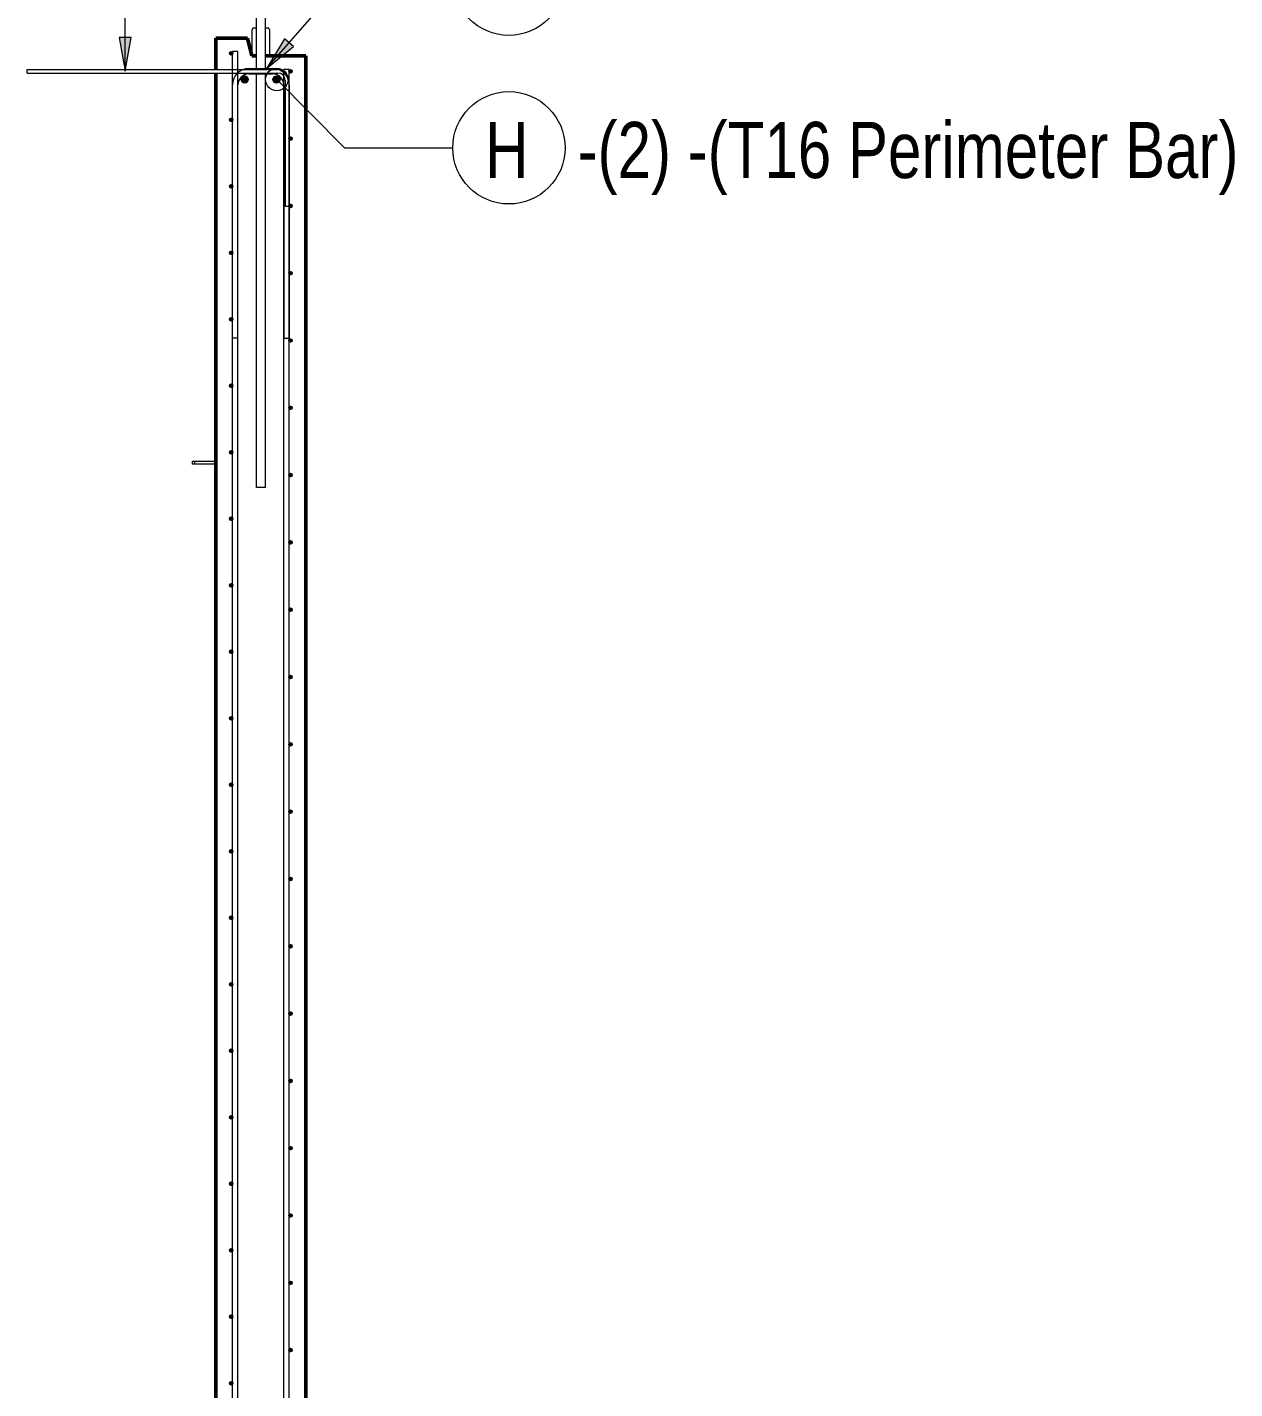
# Model space of a CAD drawing. Header units: millimetres. Extents: x -22025 to -1429, y -2879 to 29261.
# Drawn here: x -14018 to -11331, y 4694 to 7724 of the extents above; entities that cross this region are included whole.
import ezdxf

# ---------------------------------------------------------------- set-up
doc = ezdxf.new("R2010")
doc.units = ezdxf.units.MM
for name, color, linetype, lineweight in [('A-GENM', 13, 'Continuous', 18), ('A-WALL', 113, 'Continuous', 25), ('S-RBAR', 171, 'Continuous', 18), ('S-RBAR-IDEN', 171, 'Continuous', 9)]:
    doc.layers.add(name, color=color, linetype=linetype, lineweight=lineweight)
doc.styles.add('Nirmala UI Semilight', font='NirmalaS.ttf', dxfattribs={"width": 0.8, "height": 125})

# ---------------------------------------------------------------- blocks, each defined once
blk = doc.blocks.new('RR spread anchor face based - RR-SA-5_0-240-2134540-Elevation Right Copy 1')
at = {"layer": 'A-GENM'}
for p, q in [((2593.7, 7722.1), (2591.2, 7717.1)), ((2591.2, 7717.1), (2591.2, 7660.2)), ((2601.2, 7722.1), (2593.7, 7722.1)), ((2628.7, 7722.1), (2621.2, 7722.1)), ((2631.2, 7717.1), (2628.7, 7722.1)), ((2631.2, 7660), (2631.2, 7717.1))]:
    blk.add_line(p, q, dxfattribs=at)
blk = doc.blocks.new('RR spread anchor face based - RR-SA-1_4-160-2134593-Elevation Right Copy 1')
at = {"layer": 'A-GENM'}
for p, q in [((2458.8, -447), (2463.8, -447)), ((2458.8, -453), (2458.8, -447)), ((2463.8, -453), (2458.8, -453)), ((2463.8, -447), (2511.2, -447)), ((2463.8, -447), (2463.8, -453)), ((2511.2, -453), (2463.8, -453))]:
    blk.add_line(p, q, dxfattribs=at)
blk = doc.blocks.new('M_Rebar Tag_rfa Dimension - ARROW-793927-Elevation Right Copy 1')
at = {"layer": 'S-RBAR-IDEN'}
blk.add_circle((3132.6, -1663.2), 125, dxfattribs=at)
blk = doc.blocks.new('M_Rebar Tag_rfa MARK - DOT 1 MM-794228-Elevation Right Copy 1')
at = {"layer": 'S-RBAR-IDEN'}
blk.add_circle((3163.4, 7455.7), 125, dxfattribs=at)

msp = doc.modelspace()

# ---------------------------------------------------------------- hatches: boundary and pattern name
at = {"layer": 'S-RBAR'}
h = msp.add_hatch(color=256, dxfattribs=at)
edge = h.paths.add_edge_path()
edge.add_arc((-13564.32797, 7666), 4, 0, 360)
for points in [[(-13564.32797, 7662), (-13560.32797, 7666), (-13564.32797, 7670), (-13568.32797, 7666)], [(-13536.82362, 7600.02325), (-13527.87935, 7602.92942), (-13527.87935, 7612.33398), (-13536.82362, 7615.24015), (-13542.35149, 7607.6317), (-13539.4926, 7603.69677)], [(-13466.01184, 7600.02325), (-13457.06757, 7602.92942), (-13457.06757, 7612.33398), (-13466.01184, 7615.24015), (-13471.5397, 7607.6317)], [(-13432.32797, 7622.00692), (-13428.32797, 7626.00692), (-13432.32797, 7630.00692), (-13436.32797, 7626.00692)], [(-13564.32797, 7514.01639), (-13560.32797, 7518.01639), (-13564.32797, 7522.01639), (-13568.32797, 7518.01639)], [(-13432.32797, 7472.22347), (-13428.32797, 7476.22347), (-13432.32797, 7480.22347), (-13436.32797, 7476.22347)], [(-13564.32797, 7366.03279), (-13560.32797, 7370.03279), (-13564.32797, 7374.03279), (-13568.32797, 7370.03279)], [(-13432.32797, 7322.44002), (-13428.32797, 7326.44002), (-13432.32797, 7330.44002), (-13436.32797, 7326.44002)], [(-13564.32797, 7218.04918), (-13560.32797, 7222.04918), (-13564.32797, 7226.04918), (-13568.32797, 7222.04918)], [(-13432.32797, 7172.65657), (-13428.32797, 7176.65657), (-13432.32797, 7180.65657), (-13436.32797, 7176.65657)], [(-13564.32797, 7070.06557), (-13560.32797, 7074.06557), (-13564.32797, 7078.06557), (-13568.32797, 7074.06557)], [(-13432.32797, 7022.87312), (-13428.32797, 7026.87312), (-13432.32797, 7030.87312), (-13436.32797, 7026.87312)], [(-13564.32797, 6922.08197), (-13560.32797, 6926.08197), (-13564.32797, 6930.08197), (-13568.32797, 6926.08197)], [(-13432.32797, 6873.08967), (-13428.32797, 6877.08967), (-13432.32797, 6881.08967), (-13436.32797, 6877.08967)], [(-13564.32797, 6774.09836), (-13560.32797, 6778.09836), (-13564.32797, 6782.09836), (-13568.32797, 6778.09836)], [(-13432.32797, 6723.30622), (-13428.32797, 6727.30622), (-13432.32797, 6731.30622), (-13436.32797, 6727.30622)], [(-13564.32797, 6626.11475), (-13560.32797, 6630.11475), (-13564.32797, 6634.11475), (-13568.32797, 6630.11475)], [(-13432.32797, 6573.52278), (-13428.32797, 6577.52278), (-13432.32797, 6581.52278), (-13436.32797, 6577.52278)], [(-13564.32797, 6478.13115), (-13560.32797, 6482.13115), (-13564.32797, 6486.13115), (-13568.32797, 6482.13115)], [(-13432.32797, 6423.73933), (-13428.32797, 6427.73933), (-13432.32797, 6431.73933), (-13436.32797, 6427.73933)], [(-13564.32797, 6330.14754), (-13560.32797, 6334.14754), (-13564.32797, 6338.14754), (-13568.32797, 6334.14754)], [(-13432.32797, 6273.95588), (-13428.32797, 6277.95588), (-13432.32797, 6281.95588), (-13436.32797, 6277.95588)], [(-13564.32797, 6182.16393), (-13560.32797, 6186.16393), (-13564.32797, 6190.16393), (-13568.32797, 6186.16393)], [(-13432.32797, 6124.17243), (-13428.32797, 6128.17243), (-13432.32797, 6132.17243), (-13436.32797, 6128.17243)], [(-13564.32797, 6034.18033), (-13560.32797, 6038.18033), (-13564.32797, 6042.18033), (-13568.32797, 6038.18033)], [(-13432.32797, 5974.38898), (-13428.32797, 5978.38898), (-13432.32797, 5982.38898), (-13436.32797, 5978.38898)], [(-13564.32797, 5886.19672), (-13560.32797, 5890.19672), (-13564.32797, 5894.19672), (-13568.32797, 5890.19672)], [(-13432.32797, 5824.60553), (-13428.32797, 5828.60553), (-13432.32797, 5832.60553), (-13436.32797, 5828.60553)], [(-13564.32797, 5738.21311), (-13560.32797, 5742.21311), (-13564.32797, 5746.21311), (-13568.32797, 5742.21311)], [(-13432.32797, 5674.82208), (-13428.32797, 5678.82208), (-13432.32797, 5682.82208), (-13436.32797, 5678.82208)], [(-13564.32797, 5590.22951), (-13560.32797, 5594.22951), (-13564.32797, 5598.22951), (-13568.32797, 5594.22951)], [(-13432.32797, 5525.03864), (-13428.32797, 5529.03864), (-13432.32797, 5533.03864), (-13436.32797, 5529.03864)], [(-13564.32797, 5442.2459), (-13560.32797, 5446.2459), (-13564.32797, 5450.2459), (-13568.32797, 5446.2459)], [(-13432.32797, 5375.25519), (-13428.32797, 5379.25519), (-13432.32797, 5383.25519), (-13436.32797, 5379.25519)], [(-13564.32797, 5294.2623), (-13560.32797, 5298.2623), (-13564.32797, 5302.2623), (-13568.32797, 5298.2623)], [(-13432.32797, 5225.47174), (-13428.32797, 5229.47174), (-13432.32797, 5233.47174), (-13436.32797, 5229.47174)], [(-13564.32797, 5146.27869), (-13560.32797, 5150.27869), (-13564.32797, 5154.27869), (-13568.32797, 5150.27869)], [(-13432.32797, 5075.68829), (-13428.32797, 5079.68829), (-13432.32797, 5083.68829), (-13436.32797, 5079.68829)], [(-13564.32797, 4998.29508), (-13560.32797, 5002.29508), (-13564.32797, 5006.29508), (-13568.32797, 5002.29508)], [(-13432.32797, 4925.90484), (-13428.32797, 4929.90484), (-13432.32797, 4933.90484), (-13436.32797, 4929.90484)], [(-13564.32797, 4850.31148), (-13560.32797, 4854.31148), (-13564.32797, 4858.31148), (-13568.32797, 4854.31148)], [(-13432.32797, 4776.12139), (-13428.32797, 4780.12139), (-13432.32797, 4784.12139), (-13436.32797, 4780.12139)], [(-13564.32797, 4702.32787), (-13560.32797, 4706.32787), (-13564.32797, 4710.32787), (-13568.32797, 4706.32787)]]:
    msp.add_hatch(color=256, dxfattribs=at).paths.add_polyline_path(points)
h = msp.add_hatch(color=256, dxfattribs=at)
edge = h.paths.add_edge_path()
edge.add_arc((-13534.35149, 7607.6317), 8, 0, 360)
h = msp.add_hatch(color=256, dxfattribs=at)
edge = h.paths.add_edge_path()
edge.add_arc((-13463.5397, 7607.6317), 8, 0, 360)
h = msp.add_hatch(color=256, dxfattribs=at)
edge = h.paths.add_edge_path()
edge.add_arc((-13432.32797, 7626.00692), 4, 0, 360)
h = msp.add_hatch(color=256, dxfattribs=at)
edge = h.paths.add_edge_path()
edge.add_arc((-13564.32797, 7518.01639), 4, 0, 360)
h = msp.add_hatch(color=256, dxfattribs=at)
edge = h.paths.add_edge_path()
edge.add_arc((-13432.32797, 7476.22347), 4, 0, 360)
h = msp.add_hatch(color=256, dxfattribs=at)
edge = h.paths.add_edge_path()
edge.add_arc((-13564.32797, 7370.03279), 4, 0, 360)
h = msp.add_hatch(color=256, dxfattribs=at)
edge = h.paths.add_edge_path()
edge.add_arc((-13432.32797, 7326.44002), 4, 0, 360)
h = msp.add_hatch(color=256, dxfattribs=at)
edge = h.paths.add_edge_path()
edge.add_arc((-13564.32797, 7222.04918), 4, 0, 360)
h = msp.add_hatch(color=256, dxfattribs=at)
edge = h.paths.add_edge_path()
edge.add_arc((-13432.32797, 7176.65657), 4, 0, 360)
h = msp.add_hatch(color=256, dxfattribs=at)
edge = h.paths.add_edge_path()
edge.add_arc((-13564.32797, 7074.06557), 4, 0, 360)
h = msp.add_hatch(color=256, dxfattribs=at)
edge = h.paths.add_edge_path()
edge.add_arc((-13432.32797, 7026.87312), 4, 0, 360)
h = msp.add_hatch(color=256, dxfattribs=at)
edge = h.paths.add_edge_path()
edge.add_arc((-13564.32797, 6926.08197), 4, 0, 360)
h = msp.add_hatch(color=256, dxfattribs=at)
edge = h.paths.add_edge_path()
edge.add_arc((-13432.32797, 6877.08967), 4, 0, 360)
h = msp.add_hatch(color=256, dxfattribs=at)
edge = h.paths.add_edge_path()
edge.add_arc((-13564.32797, 6778.09836), 4, 0, 360)
h = msp.add_hatch(color=256, dxfattribs=at)
edge = h.paths.add_edge_path()
edge.add_arc((-13432.32797, 6727.30622), 4, 0, 360)
h = msp.add_hatch(color=256, dxfattribs=at)
edge = h.paths.add_edge_path()
edge.add_arc((-13564.32797, 6630.11475), 4, 0, 360)
h = msp.add_hatch(color=256, dxfattribs=at)
edge = h.paths.add_edge_path()
edge.add_arc((-13432.32797, 6577.52278), 4, 0, 360)
h = msp.add_hatch(color=256, dxfattribs=at)
edge = h.paths.add_edge_path()
edge.add_arc((-13564.32797, 6482.13115), 4, 0, 360)
h = msp.add_hatch(color=256, dxfattribs=at)
edge = h.paths.add_edge_path()
edge.add_arc((-13432.32797, 6427.73933), 4, 0, 360)
h = msp.add_hatch(color=256, dxfattribs=at)
edge = h.paths.add_edge_path()
edge.add_arc((-13564.32797, 6334.14754), 4, 0, 360)
h = msp.add_hatch(color=256, dxfattribs=at)
edge = h.paths.add_edge_path()
edge.add_arc((-13432.32797, 6277.95588), 4, 0, 360)
h = msp.add_hatch(color=256, dxfattribs=at)
edge = h.paths.add_edge_path()
edge.add_arc((-13564.32797, 6186.16393), 4, 0, 360)
h = msp.add_hatch(color=256, dxfattribs=at)
edge = h.paths.add_edge_path()
edge.add_arc((-13432.32797, 6128.17243), 4, 0, 360)
h = msp.add_hatch(color=256, dxfattribs=at)
edge = h.paths.add_edge_path()
edge.add_arc((-13564.32797, 6038.18033), 4, 0, 360)
h = msp.add_hatch(color=256, dxfattribs=at)
edge = h.paths.add_edge_path()
edge.add_arc((-13432.32797, 5978.38898), 4, 0, 360)
h = msp.add_hatch(color=256, dxfattribs=at)
edge = h.paths.add_edge_path()
edge.add_arc((-13564.32797, 5890.19672), 4, 0, 360)
h = msp.add_hatch(color=256, dxfattribs=at)
edge = h.paths.add_edge_path()
edge.add_arc((-13432.32797, 5828.60553), 4, 0, 360)
h = msp.add_hatch(color=256, dxfattribs=at)
edge = h.paths.add_edge_path()
edge.add_arc((-13564.32797, 5742.21311), 4, 0, 360)
h = msp.add_hatch(color=256, dxfattribs=at)
edge = h.paths.add_edge_path()
edge.add_arc((-13432.32797, 5678.82208), 4, 0, 360)
h = msp.add_hatch(color=256, dxfattribs=at)
edge = h.paths.add_edge_path()
edge.add_arc((-13564.32797, 5594.22951), 4, 0, 360)
h = msp.add_hatch(color=256, dxfattribs=at)
edge = h.paths.add_edge_path()
edge.add_arc((-13432.32797, 5529.03864), 4, 0, 360)
h = msp.add_hatch(color=256, dxfattribs=at)
edge = h.paths.add_edge_path()
edge.add_arc((-13564.32797, 5446.2459), 4, 0, 360)
h = msp.add_hatch(color=256, dxfattribs=at)
edge = h.paths.add_edge_path()
edge.add_arc((-13432.32797, 5379.25519), 4, 0, 360)
h = msp.add_hatch(color=256, dxfattribs=at)
edge = h.paths.add_edge_path()
edge.add_arc((-13564.32797, 5298.2623), 4, 0, 360)
h = msp.add_hatch(color=256, dxfattribs=at)
edge = h.paths.add_edge_path()
edge.add_arc((-13432.32797, 5229.47174), 4, 0, 360)
h = msp.add_hatch(color=256, dxfattribs=at)
edge = h.paths.add_edge_path()
edge.add_arc((-13564.32797, 5150.27869), 4, 0, 360)
h = msp.add_hatch(color=256, dxfattribs=at)
edge = h.paths.add_edge_path()
edge.add_arc((-13432.32797, 5079.68829), 4, 0, 360)
h = msp.add_hatch(color=256, dxfattribs=at)
edge = h.paths.add_edge_path()
edge.add_arc((-13564.32797, 5002.29508), 4, 0, 360)
h = msp.add_hatch(color=256, dxfattribs=at)
edge = h.paths.add_edge_path()
edge.add_arc((-13432.32797, 4929.90484), 4, 0, 360)
h = msp.add_hatch(color=256, dxfattribs=at)
edge = h.paths.add_edge_path()
edge.add_arc((-13564.32797, 4854.31148), 4, 0, 360)
h = msp.add_hatch(color=256, dxfattribs=at)
edge = h.paths.add_edge_path()
edge.add_arc((-13432.32797, 4780.12139), 4, 0, 360)
h = msp.add_hatch(color=256, dxfattribs=at)
edge = h.paths.add_edge_path()
edge.add_arc((-13564.32797, 4706.32787), 4, 0, 360)
at = {"layer": 'S-RBAR-IDEN'}
for points in [[(-13800.47703, 7626.00692), (-13787.2525, 7701.00692), (-13813.70155, 7701.00692)], [(-13484.97303, 7633.00146), (-13425.66029, 7680.77055), (-13445.57527, 7698.17587)]]:
    msp.add_hatch(color=256, dxfattribs=at).paths.add_polyline_path(points)

# ---------------------------------------------------------------- linework, layer by layer
at = {"layer": 'A-WALL', "lineweight": 50}
for p, q in [((-13528.34002, 7700), (-13598.32797, 7700)), ((-13598.32797, 7700), (-13598.32797, 7630.00692)), ((-13518.34002, 7660), (-13528.34002, 7700)), ((-13508.32797, 7660), (-13518.34002, 7660)), ((-13398.32797, 7660), (-13488.32797, 7660)), ((-13398.32797, 3690), (-13398.32797, 7660)), ((-13598.32797, 7622.00692), (-13598.32797, 3235))]:
    msp.add_line(p, q, dxfattribs=at)
at = {"layer": 'S-RBAR'}
for p, q in [((-13508.32797, 7632.00692), (-13508.32797, 8380)), ((-13488.32797, 7632.00692), (-13488.32797, 8380)), ((-13564.32797, 7670), (-13568.32797, 7666)), ((-13568.32797, 7666), (-13564.32797, 7662)), ((-13560.32797, 7666), (-13564.32797, 7670)), ((-13564.32797, 7662), (-13560.32797, 7666)), ((-13549.22721, 7670), (-13561.22721, 7670)), ((-13561.22721, -1365), (-13561.22721, 7670)), ((-13549.22721, -1365), (-13549.22721, 7670)), ((-14018.32797, 7630.00692), (-13460.32797, 7630.00692)), ((-14018.32797, 7622.00692), (-14018.32797, 7630.00692)), ((-14018.32797, 7622.00692), (-13460.32797, 7622.00692)), ((-13536.82362, 7615.24015), (-13542.35149, 7607.6317)), ((-13542.35149, 7607.6317), (-13539.4926, 7603.69677)), ((-13527.87935, 7612.33398), (-13536.82362, 7615.24015)), ((-13527.87935, 7602.92942), (-13527.87935, 7612.33398)), ((-13525.36283, 7632.00692), (-13471.32961, 7632.00692)), ((-13525.36283, 7620.00692), (-13471.32961, 7620.00692)), ((-13508.32797, 6700), (-13508.32797, 7620.00692)), ((-13488.32797, 6700), (-13488.32797, 7620.00692)), ((-13466.01184, 7615.24015), (-13471.5397, 7607.6317)), ((-13471.5397, 7607.6317), (-13466.01184, 7600.02325)), ((-13457.06757, 7612.33398), (-13466.01184, 7615.24015)), ((-13457.06757, 7602.92942), (-13457.06757, 7612.33398)), ((-13435.42873, 7629.60692), (-13447.42873, 7629.60692)), ((-13447.42873, -1365), (-13447.42873, 7629.60692)), ((-13444.32797, 7606.00692), (-13444.32797, 7325.59745)), ((-13432.32797, 7630.00692), (-13436.32797, 7626.00692)), ((-13436.32797, 7626.00692), (-13432.32797, 7622.00692)), ((-13436.32797, 7606.00692), (-13436.32797, 7325.59745)), ((-13435.42873, -1365), (-13435.42873, 7629.60692)), ((-13428.32797, 7626.00692), (-13432.32797, 7630.00692)), ((-13432.32797, 7622.00692), (-13428.32797, 7626.00692)), ((-13561.36283, 7032.00692), (-13561.36283, 7596.00692)), ((-13549.36283, 7032.00692), (-13549.36283, 7596.00692)), ((-13539.4926, 7603.69677), (-13536.82362, 7600.02325)), ((-13536.82362, 7600.02325), (-13527.87935, 7602.92942)), ((-13466.01184, 7600.02325), (-13457.06757, 7602.92942)), ((-13447.32961, 7596.00692), (-13447.32961, 7032.00692)), ((-13435.32961, 7596.00692), (-13435.32961, 7032.00692)), ((-13564.32797, 7522.01639), (-13568.32797, 7518.01639)), ((-13568.32797, 7518.01639), (-13564.32797, 7514.01639)), ((-13560.32797, 7518.01639), (-13564.32797, 7522.01639)), ((-13564.32797, 7514.01639), (-13560.32797, 7518.01639)), ((-13432.32797, 7480.22347), (-13436.32797, 7476.22347)), ((-13436.32797, 7476.22347), (-13432.32797, 7472.22347)), ((-13428.32797, 7476.22347), (-13432.32797, 7480.22347)), ((-13432.32797, 7472.22347), (-13428.32797, 7476.22347)), ((-13564.32797, 7374.03279), (-13568.32797, 7370.03279)), ((-13568.32797, 7370.03279), (-13564.32797, 7366.03279)), ((-13560.32797, 7370.03279), (-13564.32797, 7374.03279)), ((-13564.32797, 7366.03279), (-13560.32797, 7370.03279)), ((-13444.32797, 7325.59745), (-13436.32797, 7325.59745)), ((-13432.32797, 7330.44002), (-13436.32797, 7326.44002)), ((-13436.32797, 7326.44002), (-13432.32797, 7322.44002)), ((-13428.32797, 7326.44002), (-13432.32797, 7330.44002)), ((-13432.32797, 7322.44002), (-13428.32797, 7326.44002)), ((-13564.32797, 7226.04918), (-13568.32797, 7222.04918)), ((-13568.32797, 7222.04918), (-13564.32797, 7218.04918)), ((-13560.32797, 7222.04918), (-13564.32797, 7226.04918)), ((-13564.32797, 7218.04918), (-13560.32797, 7222.04918)), ((-13432.32797, 7180.65657), (-13436.32797, 7176.65657)), ((-13436.32797, 7176.65657), (-13432.32797, 7172.65657)), ((-13428.32797, 7176.65657), (-13432.32797, 7180.65657)), ((-13432.32797, 7172.65657), (-13428.32797, 7176.65657)), ((-13564.32797, 7078.06557), (-13568.32797, 7074.06557)), ((-13568.32797, 7074.06557), (-13564.32797, 7070.06557)), ((-13560.32797, 7074.06557), (-13564.32797, 7078.06557)), ((-13564.32797, 7070.06557), (-13560.32797, 7074.06557)), ((-13549.36283, 7032.00692), (-13561.36283, 7032.00692)), ((-13447.32961, 7032.00692), (-13435.32961, 7032.00692)), ((-13432.32797, 7030.87312), (-13436.32797, 7026.87312)), ((-13428.32797, 7026.87312), (-13432.32797, 7030.87312)), ((-13436.32797, 7026.87312), (-13432.32797, 7022.87312)), ((-13432.32797, 7022.87312), (-13428.32797, 7026.87312)), ((-13564.32797, 6930.08197), (-13568.32797, 6926.08197)), ((-13568.32797, 6926.08197), (-13564.32797, 6922.08197)), ((-13560.32797, 6926.08197), (-13564.32797, 6930.08197)), ((-13564.32797, 6922.08197), (-13560.32797, 6926.08197)), ((-13432.32797, 6881.08967), (-13436.32797, 6877.08967)), ((-13428.32797, 6877.08967), (-13432.32797, 6881.08967)), ((-13436.32797, 6877.08967), (-13432.32797, 6873.08967)), ((-13432.32797, 6873.08967), (-13428.32797, 6877.08967)), ((-13564.32797, 6782.09836), (-13568.32797, 6778.09836)), ((-13568.32797, 6778.09836), (-13564.32797, 6774.09836)), ((-13560.32797, 6778.09836), (-13564.32797, 6782.09836)), ((-13564.32797, 6774.09836), (-13560.32797, 6778.09836)), ((-13432.32797, 6731.30622), (-13436.32797, 6727.30622)), ((-13436.32797, 6727.30622), (-13432.32797, 6723.30622)), ((-13428.32797, 6727.30622), (-13432.32797, 6731.30622)), ((-13432.32797, 6723.30622), (-13428.32797, 6727.30622)), ((-13488.32797, 6700), (-13508.32797, 6700)), ((-13564.32797, 6634.11475), (-13568.32797, 6630.11475)), ((-13568.32797, 6630.11475), (-13564.32797, 6626.11475)), ((-13560.32797, 6630.11475), (-13564.32797, 6634.11475)), ((-13564.32797, 6626.11475), (-13560.32797, 6630.11475)), ((-13432.32797, 6581.52278), (-13436.32797, 6577.52278)), ((-13436.32797, 6577.52278), (-13432.32797, 6573.52278)), ((-13428.32797, 6577.52278), (-13432.32797, 6581.52278)), ((-13432.32797, 6573.52278), (-13428.32797, 6577.52278)), ((-13564.32797, 6486.13115), (-13568.32797, 6482.13115)), ((-13560.32797, 6482.13115), (-13564.32797, 6486.13115)), ((-13568.32797, 6482.13115), (-13564.32797, 6478.13115)), ((-13564.32797, 6478.13115), (-13560.32797, 6482.13115)), ((-13432.32797, 6431.73933), (-13436.32797, 6427.73933)), ((-13436.32797, 6427.73933), (-13432.32797, 6423.73933)), ((-13428.32797, 6427.73933), (-13432.32797, 6431.73933)), ((-13432.32797, 6423.73933), (-13428.32797, 6427.73933)), ((-13564.32797, 6338.14754), (-13568.32797, 6334.14754)), ((-13568.32797, 6334.14754), (-13564.32797, 6330.14754)), ((-13560.32797, 6334.14754), (-13564.32797, 6338.14754)), ((-13564.32797, 6330.14754), (-13560.32797, 6334.14754)), ((-13432.32797, 6281.95588), (-13436.32797, 6277.95588)), ((-13436.32797, 6277.95588), (-13432.32797, 6273.95588)), ((-13428.32797, 6277.95588), (-13432.32797, 6281.95588)), ((-13432.32797, 6273.95588), (-13428.32797, 6277.95588)), ((-13564.32797, 6190.16393), (-13568.32797, 6186.16393)), ((-13568.32797, 6186.16393), (-13564.32797, 6182.16393)), ((-13560.32797, 6186.16393), (-13564.32797, 6190.16393)), ((-13564.32797, 6182.16393), (-13560.32797, 6186.16393)), ((-13432.32797, 6132.17243), (-13436.32797, 6128.17243)), ((-13436.32797, 6128.17243), (-13432.32797, 6124.17243)), ((-13428.32797, 6128.17243), (-13432.32797, 6132.17243)), ((-13432.32797, 6124.17243), (-13428.32797, 6128.17243)), ((-13564.32797, 6042.18033), (-13568.32797, 6038.18033)), ((-13568.32797, 6038.18033), (-13564.32797, 6034.18033)), ((-13560.32797, 6038.18033), (-13564.32797, 6042.18033)), ((-13564.32797, 6034.18033), (-13560.32797, 6038.18033)), ((-13432.32797, 5982.38898), (-13436.32797, 5978.38898)), ((-13436.32797, 5978.38898), (-13432.32797, 5974.38898)), ((-13428.32797, 5978.38898), (-13432.32797, 5982.38898)), ((-13432.32797, 5974.38898), (-13428.32797, 5978.38898)), ((-13564.32797, 5894.19672), (-13568.32797, 5890.19672)), ((-13568.32797, 5890.19672), (-13564.32797, 5886.19672)), ((-13560.32797, 5890.19672), (-13564.32797, 5894.19672)), ((-13564.32797, 5886.19672), (-13560.32797, 5890.19672)), ((-13432.32797, 5832.60553), (-13436.32797, 5828.60553)), ((-13436.32797, 5828.60553), (-13432.32797, 5824.60553)), ((-13428.32797, 5828.60553), (-13432.32797, 5832.60553)), ((-13432.32797, 5824.60553), (-13428.32797, 5828.60553)), ((-13564.32797, 5746.21311), (-13568.32797, 5742.21311)), ((-13568.32797, 5742.21311), (-13564.32797, 5738.21311)), ((-13560.32797, 5742.21311), (-13564.32797, 5746.21311)), ((-13564.32797, 5738.21311), (-13560.32797, 5742.21311)), ((-13432.32797, 5682.82208), (-13436.32797, 5678.82208)), ((-13436.32797, 5678.82208), (-13432.32797, 5674.82208)), ((-13428.32797, 5678.82208), (-13432.32797, 5682.82208)), ((-13432.32797, 5674.82208), (-13428.32797, 5678.82208)), ((-13564.32797, 5598.22951), (-13568.32797, 5594.22951)), ((-13568.32797, 5594.22951), (-13564.32797, 5590.22951)), ((-13560.32797, 5594.22951), (-13564.32797, 5598.22951)), ((-13564.32797, 5590.22951), (-13560.32797, 5594.22951)), ((-13432.32797, 5533.03864), (-13436.32797, 5529.03864)), ((-13436.32797, 5529.03864), (-13432.32797, 5525.03864)), ((-13428.32797, 5529.03864), (-13432.32797, 5533.03864)), ((-13432.32797, 5525.03864), (-13428.32797, 5529.03864)), ((-13564.32797, 5450.2459), (-13568.32797, 5446.2459)), ((-13568.32797, 5446.2459), (-13564.32797, 5442.2459)), ((-13560.32797, 5446.2459), (-13564.32797, 5450.2459)), ((-13564.32797, 5442.2459), (-13560.32797, 5446.2459)), ((-13432.32797, 5383.25519), (-13436.32797, 5379.25519)), ((-13436.32797, 5379.25519), (-13432.32797, 5375.25519)), ((-13428.32797, 5379.25519), (-13432.32797, 5383.25519)), ((-13432.32797, 5375.25519), (-13428.32797, 5379.25519)), ((-13564.32797, 5302.2623), (-13568.32797, 5298.2623)), ((-13568.32797, 5298.2623), (-13564.32797, 5294.2623)), ((-13560.32797, 5298.2623), (-13564.32797, 5302.2623)), ((-13564.32797, 5294.2623), (-13560.32797, 5298.2623)), ((-13432.32797, 5233.47174), (-13436.32797, 5229.47174)), ((-13436.32797, 5229.47174), (-13432.32797, 5225.47174)), ((-13428.32797, 5229.47174), (-13432.32797, 5233.47174)), ((-13432.32797, 5225.47174), (-13428.32797, 5229.47174)), ((-13564.32797, 5154.27869), (-13568.32797, 5150.27869)), ((-13560.32797, 5150.27869), (-13564.32797, 5154.27869)), ((-13568.32797, 5150.27869), (-13564.32797, 5146.27869)), ((-13564.32797, 5146.27869), (-13560.32797, 5150.27869)), ((-13432.32797, 5083.68829), (-13436.32797, 5079.68829)), ((-13436.32797, 5079.68829), (-13432.32797, 5075.68829)), ((-13428.32797, 5079.68829), (-13432.32797, 5083.68829)), ((-13432.32797, 5075.68829), (-13428.32797, 5079.68829)), ((-13564.32797, 5006.29508), (-13568.32797, 5002.29508)), ((-13568.32797, 5002.29508), (-13564.32797, 4998.29508)), ((-13560.32797, 5002.29508), (-13564.32797, 5006.29508)), ((-13564.32797, 4998.29508), (-13560.32797, 5002.29508)), ((-13432.32797, 4933.90484), (-13436.32797, 4929.90484)), ((-13436.32797, 4929.90484), (-13432.32797, 4925.90484)), ((-13428.32797, 4929.90484), (-13432.32797, 4933.90484)), ((-13432.32797, 4925.90484), (-13428.32797, 4929.90484)), ((-13564.32797, 4858.31148), (-13568.32797, 4854.31148)), ((-13568.32797, 4854.31148), (-13564.32797, 4850.31148)), ((-13560.32797, 4854.31148), (-13564.32797, 4858.31148)), ((-13564.32797, 4850.31148), (-13560.32797, 4854.31148)), ((-13432.32797, 4784.12139), (-13436.32797, 4780.12139)), ((-13436.32797, 4780.12139), (-13432.32797, 4776.12139)), ((-13428.32797, 4780.12139), (-13432.32797, 4784.12139)), ((-13432.32797, 4776.12139), (-13428.32797, 4780.12139)), ((-13564.32797, 4710.32787), (-13568.32797, 4706.32787)), ((-13568.32797, 4706.32787), (-13564.32797, 4702.32787)), ((-13560.32797, 4706.32787), (-13564.32797, 4710.32787)), ((-13564.32797, 4702.32787), (-13560.32797, 4706.32787))]:
    msp.add_line(p, q, dxfattribs=at)
for centre, radius in [((-13564.32797, 7666), 4), ((-13534.35149, 7607.6317), 8), ((-13463.5397, 7607.6317), 8), ((-13432.32797, 7626.00692), 4), ((-13564.32797, 7518.01639), 4), ((-13432.32797, 7476.22347), 4), ((-13564.32797, 7370.03279), 4), ((-13432.32797, 7326.44002), 4), ((-13564.32797, 7222.04918), 4), ((-13432.32797, 7176.65657), 4), ((-13564.32797, 7074.06557), 4), ((-13432.32797, 7026.87312), 4), ((-13564.32797, 6926.08197), 4), ((-13432.32797, 6877.08967), 4), ((-13564.32797, 6778.09836), 4), ((-13432.32797, 6727.30622), 4), ((-13564.32797, 6630.11475), 4), ((-13432.32797, 6577.52278), 4), ((-13564.32797, 6482.13115), 4), ((-13432.32797, 6427.73933), 4), ((-13564.32797, 6334.14754), 4), ((-13432.32797, 6277.95588), 4), ((-13564.32797, 6186.16393), 4), ((-13432.32797, 6128.17243), 4), ((-13564.32797, 6038.18033), 4), ((-13432.32797, 5978.38898), 4), ((-13564.32797, 5890.19672), 4), ((-13432.32797, 5828.60553), 4), ((-13564.32797, 5742.21311), 4), ((-13432.32797, 5678.82208), 4), ((-13564.32797, 5594.22951), 4), ((-13432.32797, 5529.03864), 4), ((-13564.32797, 5446.2459), 4), ((-13432.32797, 5379.25519), 4), ((-13564.32797, 5298.2623), 4), ((-13432.32797, 5229.47174), 4), ((-13564.32797, 5150.27869), 4), ((-13432.32797, 5079.68829), 4), ((-13564.32797, 5002.29508), 4), ((-13432.32797, 4929.90484), 4), ((-13564.32797, 4854.31148), 4), ((-13432.32797, 4780.12139), 4), ((-13564.32797, 4706.32787), 4)]:
    msp.add_circle(centre, radius, dxfattribs=at)
for centre, radius, start, end in [((-13525.36283, 7596.00692), 36, 90, 180), ((-13525.36283, 7596.00692), 24, 90, 180), ((-13471.32961, 7596.00692), 36, 0, 90), ((-13471.32961, 7596.00692), 24, 0, 90), ((-13460.32797, 7606.00692), 24, 0, 90), ((-13460.32797, 7606.00692), 16, 0, 90)]:
    msp.add_arc(centre, radius, start, end, dxfattribs=at)
at = {"layer": 'S-RBAR-IDEN'}
for p, q in [((-13800.47703, 7626.00692), (-13800.47703, 7872.32417)), ((-13484.97303, 7633.00146), (-13311.97624, 7830.94254)), ((-13787.2525, 7701.00692), (-13813.70155, 7701.00692)), ((-13813.70155, 7701.00692), (-13800.47703, 7626.00692)), ((-13800.47703, 7626.00692), (-13787.2525, 7701.00692)), ((-13445.57527, 7698.17587), (-13484.97303, 7633.00146)), ((-13425.66029, 7680.77055), (-13445.57527, 7698.17587)), ((-13484.97303, 7633.00146), (-13425.66029, 7680.77055)), ((-13462.75933, 7607.6317), (-13311.97624, 7455.73849)), ((-13311.97624, 7455.73849), (-13071.15366, 7455.73849))]:
    msp.add_line(p, q, dxfattribs=at)
msp.add_circle((-13462.75933, 7607.6317), 25, dxfattribs=at)

# ---------------------------------------------------------------- block references
at = {"layer": 'A-GENM'}
for name, p in [('RR spread anchor face based - RR-SA-5_0-240-2134540-Elevation Right Copy 1', (-16109.52414, 0)), ('RR spread anchor face based - RR-SA-1_4-160-2134593-Elevation Right Copy 1', (-16109.52414, 7205))]:
    msp.add_blockref(name, p, dxfattribs=at)
at = {"layer": 'S-RBAR-IDEN'}
for name, p in [('M_Rebar Tag_rfa Dimension - ARROW-793927-Elevation Right Copy 1', (-16078.79329, 9494.14062)), ('M_Rebar Tag_rfa MARK - DOT 1 MM-794228-Elevation Right Copy 1', (-16109.52414, 0))]:
    msp.add_blockref(name, p, dxfattribs=at)

# ---------------------------------------------------------------- texts
at = {"layer": 'S-RBAR-IDEN', "char_height": 125, "attachment_point": 1, "style": 'Nirmala UI Semilight'}
for s, insert, width in [('-(2) -(T16 Perimeter Bar)', (-12793.38948, 7513.34086), 1747.67875), ('H', (-12999.11512, 7513.34086), 118.64975)]:
    msp.add_mtext(s, dxfattribs=dict(at, insert=insert, width=width))

doc.saveas('drawing.dxf')
